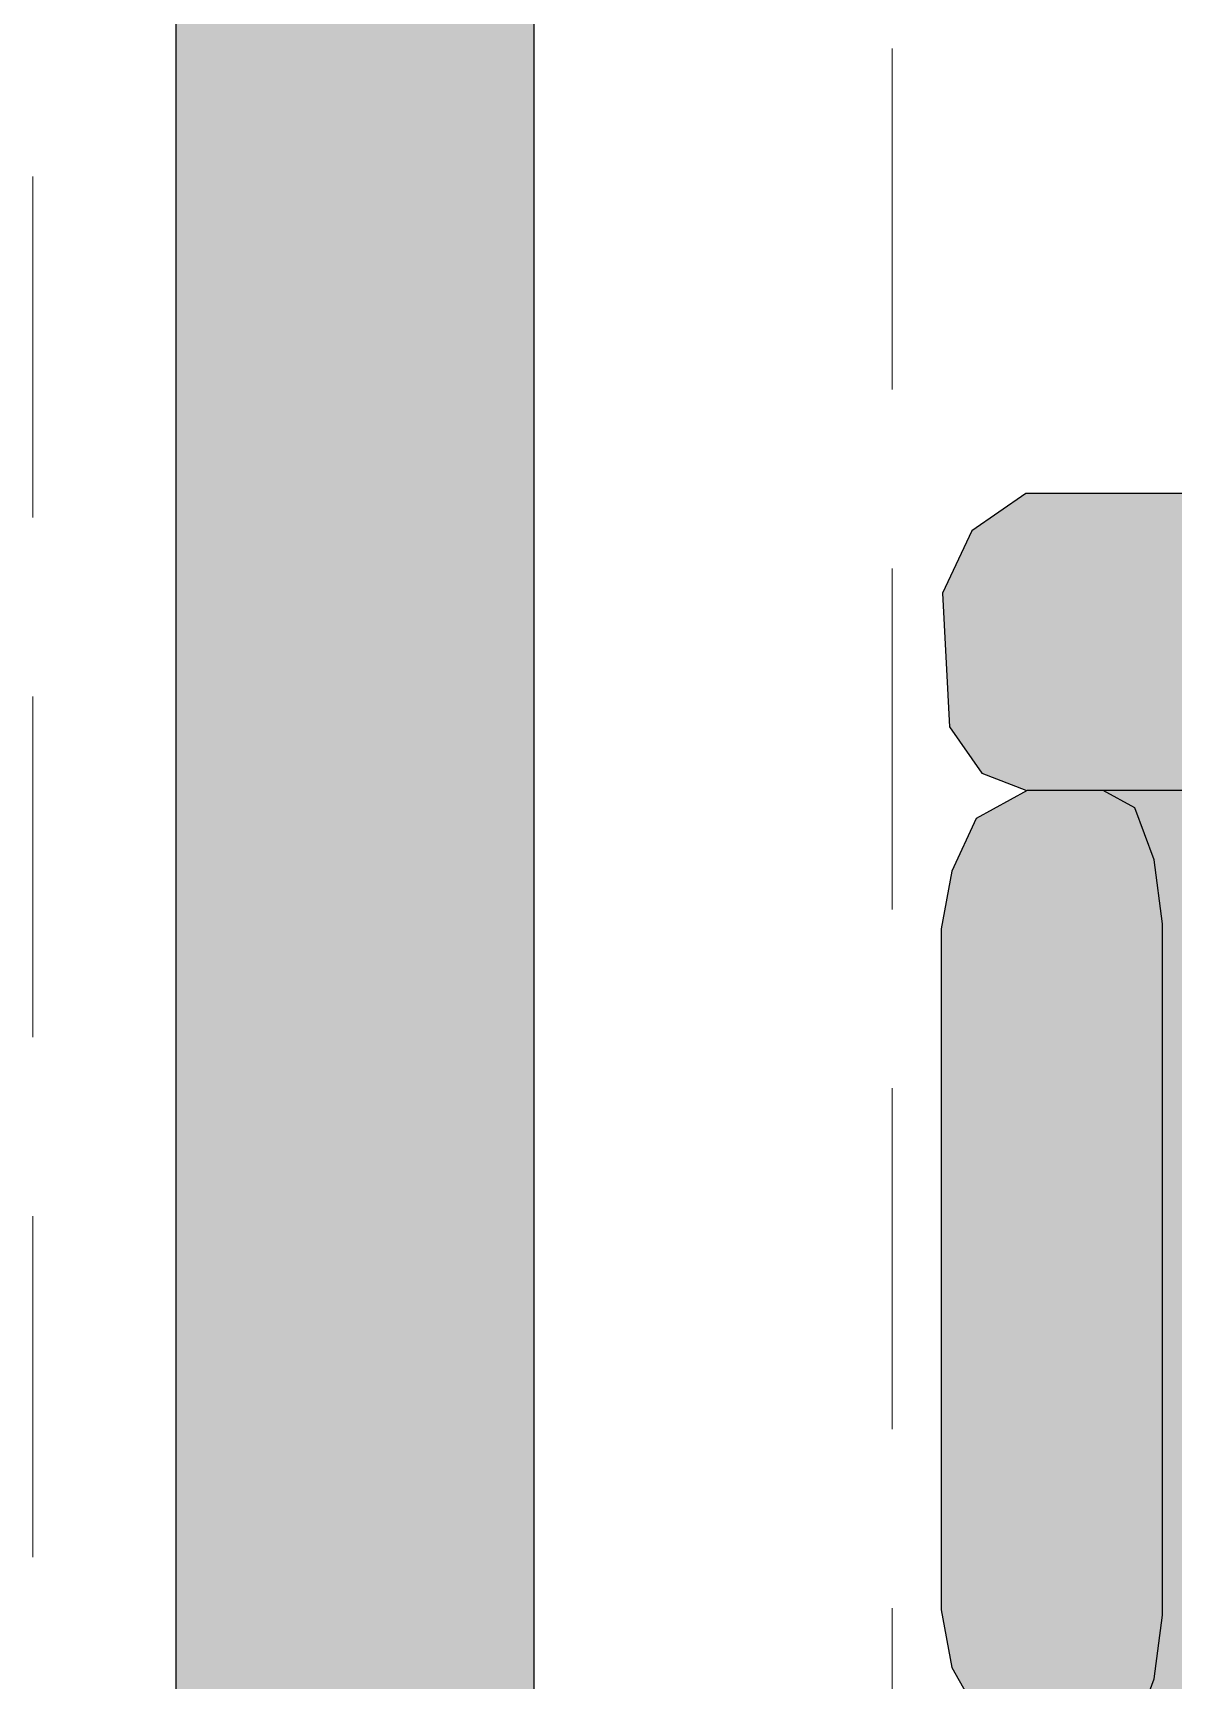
# Model space of a CAD drawing. Header units: inches. Extents: x 37.8 to 126.9, y 5.9 to 51.9.
# Drawn here: x 43.707 to 44.344, y 23.34 to 24.26 of the extents above; entities that cross this region are included whole.
import ezdxf

# ---------------------------------------------------------------- set-up
doc = ezdxf.new("R2010")
doc.units = ezdxf.units.IN
doc.header["$MEASUREMENT"] = 0
doc.linetypes.add('DASHED2', pattern=[9.524999999999995, 6.349999999999998, -3.174999999999998])
doc.layers.add('LAYER1', color=8, linetype='Continuous', lineweight=9)
doc.layers.add('MOBL', color=251, linetype='Continuous')
doc.layers.add('si', color=15, linetype='Continuous')

# ---------------------------------------------------------------- blocks, each defined once
blk = doc.blocks.new('m12')
h = blk.add_hatch(color=254)
h.paths.add_polyline_path([(0.2282805397144333, 1.367704585758019), (0.3675900524026474, 1.406019230664924, -0.1101865181638969), (0.3799645286676423, 1.406624934638784), (0.4597569099921655, 1.392880477745848), (0.5434401565999002, 1.387490709320218), (0.6016997716746582, 1.372251504451026), (0.5999096138721133, 1.374448886654134), (0.5972262502061781, 1.376714969658905), (0.5937106442636382, 1.379026639826632), (0.5893792646718318, 1.381415400173865), (0.5842615332833229, 1.383914174862636), (0.5784386848495183, 1.386561572637442), (0.572004907346809, 1.389397623388049), (0.5650543887509504, 1.392462357004423), (0.5576813170387136, 1.395795803376354), (0.549979880185674, 1.399437992393817), (0.5420442661684342, 1.403428953946558), (0.5339686629631681, 1.407808717924578), (0.5258492284904117, 1.412586379931332), (0.5177900004496224, 1.417647298425434), (0.5098969864843588, 1.422845897578789), (0.5022761942384583, 1.428036601563444), (0.4950336313559191, 1.433073834551612), (0.4882753054800958, 1.437812020715499), (0.4821072242552791, 1.442105584227201), (0.476635395325051, 1.445808949258433), (0.4719336608313752, 1.448817862647732), (0.4679472009097501, 1.45119336189714), (0.4645890301940172, 1.453037807174946), (0.4617721633180718, 1.454453558649446), (0.4594096149153372, 1.455542976488688), (0.4574143996196654, 1.456408420860952), (0.4539780271172036, 1.457898962005941), (0.4512561622146524, 1.459623810832909), (0.4478348052730289, 1.46192211111406), (0.4455453602831806, 1.463411296890623), (0.4432946503162506, 1.464805221971379), (0.0299411707849231, 1.464694383533924), (-0.0140227327818254, 1.464682594857606), (-0.0507096129474575, 1.409658011802321), (-0.0631706782451147, 1.361111778246595), (-0.0631706782451147, 1.225824194692445, -0.09368281678352401), (0.0381534352998867, 1.233180814697728), (0.0486899664274461, 1.263570902162655, -0.1129517835340986), (0.0520539572955841, 1.268952195201563), (0.0749248662218634, 1.291903635497192, -0.083355158556612), (0.0787562574912499, 1.294643702845178)])
h.paths.add_polyline_path([(0.6581865462105726, 1.449896868492942), (0.6623791909344173, 1.464833165321653), (0.6172675253209406, 1.464851871830518), (0.6017808105990662, 1.464847719154064), (0.6043075048505357, 1.46291939556773), (0.6110621370801037, 1.457834145179991), (0.6173569103671344, 1.45314102149877), (0.623114627507448, 1.448870358593239), (0.6282580912973446, 1.445052490531857), (0.6327433165672626, 1.441693904281006), (0.636659166287032, 1.438705698395313), (0.6401277154611675, 1.435975124326889), (0.6448441051655152, 1.432095432990966), (0.6489641479635285, 1.428299517495729)])
h.paths.add_polyline_path([(0.9004850381104459, 1.411994461545418), (0.9153690883269976, 1.451714107181942), (0.9392968684946148, 1.464718335533843), (0.6623791909344172, 1.464833165321653), (0.6581865462105726, 1.449896868492942), (0.6489658651266103, 1.428303538811313), (0.6519704067884556, 1.42537417526591), (0.6550335783003958, 1.422240532064051), (0.6583447781495153, 1.418717278451824), (0.6618404756225159, 1.414837911182525), (0.6654200188627374, 1.410665176069865), (0.6689827560128438, 1.406261818927299), (0.6724280352164007, 1.401690585568307), (0.6756552046160768, 1.397014221806559), (0.6785636123554469, 1.392295473455303), (0.6810526065769411, 1.387597086328469), (0.683049025111814, 1.382980414117128), (0.6845896645402264, 1.378501242022818), (0.6857388111302506, 1.374213963124925), (0.686560751149955, 1.370172970502834), (0.6873297175066099, 1.365027937193384), (0.6877061944667275, 1.360071641083774), (0.6878621708849573, 1.357559724357858), (0.6880757876250972, 1.354219495640408), (0.6880067271842727, 1.351078722044259), (0.6872067694860371, 1.346384712895343), (0.6857121869368248, 1.340235367233386), (0.6843305943914403, 1.334869549164977), (0.7154399595144696, 1.37373261623361), (0.7190331384649649, 1.376285664435272), (0.7309097569871028, 1.382627548112168, -0.3118831241294631), (0.7630463354835229, 1.378942019294754), (0.7749165268776324, 1.368555601824937), (0.7760045200864171, 1.370534691204511), (0.7813156019772123, 1.364926033545543, 0.1123006124735272), (0.78955162915031, 1.355362516278091), (0.8279875159014409, 1.32697310920048, -0.1450929767631049), (0.8377286247859956, 1.314064314110055), (0.8425250255493233, 1.301254414510353), (0.8629205512941098, 1.243744283976639, -0.08540789270884899), (0.8645568859556078, 1.234234633559708), (0.8645568859556078, 1.189121849105276, 0.1581954524843626), (0.8699782359377723, 1.172415691398204, -0.0878135558825843), (0.8743132795220844, 1.163496263578053), (0.8759785115666999, 1.157644162392443, -0.2048137690311525), (0.8731492371332478, 1.135453495879346), (0.8659056723461162, 1.123114881284209, -0.1142386950338883), (0.8570798846039906, 1.113798163836008), (0.8305546628183547, 1.096231021337641), (0.7773254653309918, 1.056847698576054), (0.7749165268774048, 1.052686804883478), (0.7633813474544829, 1.042624201557268), (0.7630968592773114, 1.039921563875623), (0.7600382685300243, 1.021495523661086), (0.7565934611416197, 1.00648721353923), (0.752874173234204, 0.9944881043145408), (0.7489921409294309, 0.9850896667917362), (0.7450591003491807, 0.9778833717755328), (0.7411867876155616, 0.9724606900699658), (0.7374869388499976, 0.9684130924802052), (0.7340712901748238, 0.9653320498107396), (0.7296486015273244, 0.9617491890912933), (0.7249763564041368, 0.9586774299227926), (0.7210046942517582, 0.9567143230846537), (0.7168011588323449, 0.9553889172040508), (0.7137072088485976, 0.9545244839431348), (0.7094893662282363, 0.953775121660348), (0.7051211489331117, 0.9531117996455399), (0.6996965092953688, 0.952357690693426), (0.6940976408223009, 0.9516309945228066), (0.6891480039748644, 0.9510395401500774), (0.6849198416854598, 0.9506110647537588), (0.6820757410978179, 0.9504773728576892), (0.6795698087550766, 0.9504520680379756), (0.6783385473047755, 0.9504344927927384), (0.6768907072118918, 0.950401672484304), (0.6752127260531451, 0.9503509555920574), (0.673303820878084, 0.9502811700128851), (0.6711632087367704, 0.9501911436441356), (0.6687901066790821, 0.9500797043824576), (0.6661837317551318, 0.9499456801249828), (0.6633433010149351, 0.9497878987690436), (0.6602680315086137, 0.9496051882110812), (0.6569702476290998, 0.9493976249032176), (0.6535147031422514, 0.9491702795171498), (0.6499792591570417, 0.948929471278913), (0.6464417767832089, 0.9486815194152342), (0.642980117129082, 0.9484327431521264), (0.6396721413038992, 0.9481894617160884), (0.6365957104170198, 0.9479579943335928), (0.6338286855771003, 0.9477446602309101), (0.6298351644824298, 0.9474384775373532), (0.6249051021408129, 0.9472576708472316), (0.6189086129122668, 0.947326450471792), (0.6134806500683812, 0.9474676699271634), (0.6064731817736865, 0.9477159803739148), (0.597558412593827, 0.9480851548921688), (0.5865574900845614, 0.9485820002000735), (0.5738873337636475, 0.9491854575635398), (0.5601138061399235, 0.9498675018851392), (0.5458027697213416, 0.9506001080676519), (0.5315200870168383, 0.9513552510143152), (0.51783162053449, 0.9521049056277188), (0.5053032327825289, 0.9528210468106394), (0.4945007862698243, 0.9534756494660976), (0.4858413232438974, 0.9540500801435902), (0.479146604910735, 0.9545632719803062), (0.4740895722159156, 0.9550435497603752), (0.4686824451310314, 0.955730103256373), (0.4647685975536965, 0.9567548360558203), (0.4619226264041981, 0.9579425952526875), (0.4597973122670279, 0.9588069555043134), (0.4568633396336294, 0.9597571532667638), (0.4526367186970228, 0.960741991403438), (0.44663345965046, 0.961710272777282), (0.4383695726867201, 0.9626108002519234), (0.427361067999528, 0.963392376690308), (0.4131239557814393, 0.9640038049560642), (0.3951742462256788, 0.9643938879119106), (0.3946290414174755, 0.9663021047405121), (0.3892122088936958, 0.964125244412344), (0.3817963524470524, 0.9607155704184144), (0.3753231144914961, 0.957359915999178), (0.3695413270904759, 0.9540620209711508), (0.3641998223077087, 0.9508256251513232), (0.3590474322063497, 0.9476544683559492), (0.3538329888501746, 0.9445522904020446), (0.3483053243026035, 0.9415228311061136), (0.3422857584323542, 0.9385750475601073), (0.3358855623289445, 0.9357387659567862), (0.3292884948868936, 0.9330490297631966), (0.3226783150012129, 0.930540882447304), (0.3162387815666538, 0.9282493674766116), (0.3101536534775263, 0.9262095283188514), (0.3046066896290521, 0.9244564084415292), (0.2997816489155326, 0.9230250513121484), (0.2939525555518832, 0.9214281492214113), (0.2890330585068264, 0.9204498841750606), (0.2849788580309438, 0.9202793186120558), (0.2822871457915607, 0.9224008206510244), (0.2837201290274126, 0.9246197752826866), (0.2865434176151994, 0.9268910479290224), (0.2916407239945089, 0.9299156238629585), (0.2974896183734473, 0.9327408180793096), (0.3023605372497951, 0.93491000410745), (0.3081702886299796, 0.9373202005451736), (0.3150004097522092, 0.9399819342838825), (0.3219254740579482, 0.942534558711252), (0.3216086350835208, 0.9426929781984656), (0.3221035193806298, 0.942600187392776), (0.3150004097521996, 0.939981934283873), (0.3081702886299848, 0.937320200545176), (0.302360537249797, 0.9349100041074526), (0.2974896183734457, 0.9327408180793088), (0.2934759947627309, 0.9308021155695774), (0.2902381291792135, 0.9290833696863944), (0.2876944843851557, 0.927574053538591), (0.2857635231421227, 0.9262636402345382), (0.2843670324930372, 0.9251401946803524), (0.2834400966078191, 0.9241861489715572), (0.2829211239370579, 0.9233825270011948), (0.2827485229315698, 0.9227103526623066), (0.2828607020426261, 0.9221506498479356), (0.2831960697205886, 0.921684442451124), (0.2836930344165012, 0.9212927543649124), (0.2842900045811809, 0.9209566094823454), (0.2849537220095039, 0.9206668660290231), (0.2857642618712364, 0.9204537195623744), (0.2868300326801989, 0.9203571999719315), (0.2882594429502205, 0.9204173371479102), (0.290160901194894, 0.92067416098007), (0.292642815928275, 0.921167701358172), (0.2958135956639567, 0.9219379881724304), (0.2997816489155349, 0.9230250513121484), (0.3046066896290573, 0.92445640844153), (0.3101536534775328, 0.9262095283188532), (0.3162387815666475, 0.9282493674766062), (0.3226783150012197, 0.9305408824473052), (0.3292884948868949, 0.9330490297631936), (0.3358855623289381, 0.935738765956786), (0.3422857584323494, 0.9385750475601056), (0.3483053243026013, 0.9415228311061126), (0.3538329888501725, 0.9445522904020442), (0.3590474322063588, 0.9476544683559556), (0.3641998223076794, 0.9508256251513127), (0.3695413270904708, 0.9540620209711488), (0.3753231144914941, 0.9573599159991769), (0.3817963524470549, 0.9607155704184158), (0.3892122088936968, 0.9641252444123436), (0.3977734825802984, 0.9675657600578143), (0.3958295278160969, 1.000986828503526), (0.3720809704348347, 0.9982951300867196), (0.3515578259587391, 0.9958898854433748), (0.3340016027325292, 0.9937432421993416), (0.319147189305802, 0.9918265976823482), (0.3067294742277213, 0.9901113492203396), (0.2964833460475755, 0.9885688941412809), (0.2881436933148567, 0.9871706297726636), (0.2814454045787867, 0.98588795344267), (0.2761419289608943, 0.9846957252721028), (0.2720609578691448, 0.9835826565549736), (0.2690487432835201, 0.982540921378586), (0.2669515371844689, 0.981562693830256), (0.2656155915515228, 0.9806401479972916), (0.2648871583651271, 0.9797654579670051), (0.2646124896050424, 0.9789307978264788), (0.264637837251712, 0.9781283416632506), (0.264882264284097, 0.9773545228001692), (0.2655560776784112, 0.976622811502693), (0.2669423954102962, 0.9759509372725008), (0.269324335455168, 0.9753566296110422), (0.2729850157884386, 0.974857618019541), (0.2782075543857433, 0.9744716319994492), (0.2852750692222802, 0.9742164010522174), (0.2950522334505969, 0.9741029037500842), (0.2932104062160713, 0.9737258386762718), (0.27826000416053, 0.9703831351037036), (0.2675558176904345, 0.9676737071592922), (0.2604063962510289, 0.9655019817496396), (0.2561202892875367, 0.963772385781112), (0.2540060462454221, 0.9623893461600802), (0.2533722165703693, 0.961257289793366), (0.2535273497076105, 0.9602806435873388), (0.2539294030884776, 0.9593859963251814), (0.2546339660866578, 0.9585885842975584), (0.2558460360626213, 0.9579258056708112), (0.2588124408305837, 0.957169402344128), (0.2606126863870492, 0.9571537412896304), (0.256516480663569, 0.9575591961839512), (0.253716425585047, 0.9590903096481588), (0.2532689839800925, 0.96190719425237), (0.256120289287537, 0.9637723857811122), (0.2604063962510276, 0.9655019817496392), (0.2675558176904362, 0.9676737071592936), (0.2782600041605322, 0.9703831351037044), (0.2949045171498502, 0.9741046185010308), (0.285275069222283, 0.9742164010522174), (0.2782075543857413, 0.9744716319994496), (0.2729850157884376, 0.9748576180195412), (0.2677164017285735, 0.9755758177113094), (0.2640872408894941, 0.9773346783165808), (0.2652115007202227, 0.9807510656334876), (0.2701853916346951, 0.9830711032860232), (0.2761419289608979, 0.9846957252721044), (0.2814454045787876, 0.9858879534426694), (0.2881436933148489, 0.9871706297726616), (0.2964833460475805, 0.9885688941412808), (0.3067294742277094, 0.9901113492203404), (0.3191471893058048, 0.9918265976823484), (0.3340016027325448, 0.993743242199342), (0.3515578259586584, 0.9958898854433662), (0.3720809704348112, 0.998295130086718), (0.3846044230914198, 0.999714557681732), (0.3835436933072742, 1.003186036975193), (0.3953633609073675, 1.009001313434282), (0.4138058899113635, 1.008749522194875), (0.4282469073857581, 1.008675718528365), (0.4392679779132291, 1.008765081679257), (0.4474506660758408, 1.009002790892736), (0.4533765364560642, 1.009374025413535), (0.4576271536361655, 1.009863964486612), (0.4607840821988713, 1.010457787357154), (0.4634288867262065, 1.011140673269892), (0.4660830101279203, 1.011900133236868), (0.4690274086224217, 1.012733005339897), (0.4724829167548657, 1.013638459427737), (0.4766703690709155, 1.01461566534931), (0.4818106001157593, 1.015663792953319), (0.4881244444352483, 1.016782012088698), (0.4958327365745851, 1.01796949260438), (0.5051563110794185, 1.01922540434907), (0.5161986705397842, 1.02054596987091), (0.5285939897249124, 1.021915622515052), (0.5418591114486763, 1.023315848325401), (0.5555108785247285, 1.024728133346798), (0.5690661337671291, 1.026133963622892), (0.5820417199895463, 1.027514825198523), (0.5939544800062555, 1.028852204117585), (0.6043212566305503, 1.030127586424441), (0.612782391131537, 1.031328558956603), (0.619472218598504, 1.032467111724144), (0.6246485725753236, 1.033561335530294), (0.6285692866065336, 1.034629321178954), (0.6314921942357605, 1.035689159472667), (0.6336751290075423, 1.036758941215566), (0.635375924465961, 1.037856757210419), (0.6368524141548711, 1.039000698260905), (0.6383128380275572, 1.040202906338207), (0.6397670616722734, 1.041451728086032), (0.6411753570860127, 1.042729561315582), (0.6424979962657744, 1.044018803838754), (0.6436952512090097, 1.045301853466752), (0.6447273939122625, 1.046561108011473), (0.6455546963729831, 1.047778965283896), (0.6461374305879417, 1.048937823096139), (0.6464432714649321, 1.050030279697011), (0.6464695055522044, 1.051089735086862), (0.6462208223088057, 1.052159789703409), (0.6457019111933274, 1.053284043984376), (0.644917461664817, 1.054506098368167), (0.6438721631818694, 1.055869553292042), (0.6425707052037581, 1.057418009194183), (0.6417220055728929, 1.058389199020902), (0.6205989466920978, 1.056800049208277), (0.5434401565996722, 1.036517499606816), (0.4597569099919382, 1.03119864918699), (0.3786921153944149, 1.01716820396814, -0.0881714616881914), (0.3687353232608075, 1.017213098864203), (0.2282805397142054, 1.042829202105395), (0.1065852421049833, 1.071480076367834), (0.0564335232409121, 1.075455517497402, -0.2626432162375301), (0.04483822073916599, 1.083266117520906), (0.043620270012002, 1.085697904276811), (-0.0330759502560345, 1.05233221485605), (-0.0631706782451147, 1.049728895639395), (-0.0631706782451147, 0.8395642744326323), (-0.021287653216632, 0.7512983952403829), (0.0220127781796001, 0.7359848280393836), (0.9211451131589862, 0.7362254951522971), (0.9153690883269971, 0.7492215510239943), (0.9004850381104459, 0.7889411966605175), (0.8942545054615036, 0.8374874302160153), (0.8942545054615036, 1.363448227989919)])
h.paths.add_polyline_path([(0.2429739101698942, 0.9461568795345556), (0.2431024028844603, 0.9451751083945508), (0.2435212161844902, 0.9442815692264046), (0.2444007194974346, 0.9434919138554962), (0.2470528974799894, 0.9424940355689472), (0.2490033719338936, 0.942400441425434), (0.2449083215463915, 0.9430361672103796), (0.2424000465095492, 0.9452882029053084)], flags=17)
h.paths.add_polyline_path([(0.2491293252667219, 0.9334991236289624), (0.2484456775396211, 0.9323584795349688), (0.2485867286509346, 0.931381556305496), (0.2490337983438167, 0.9304961893292324), (0.2507393332967387, 0.9293471296517086), (0.2523535551397347, 0.9293072046416456), (0.248779646799883, 0.9300454007847108), (0.2483518022626108, 0.9330086618549124)], flags=16)
h.paths.add_polyline_path([(1.061440464872248, 1.615005983687069), (1.03928745989856, 1.662254189607665), (0.9980967162757676, 1.690810797581434), (0.0299411707849231, 1.690810797581661), (-0.0192108090004697, 1.676272888067614), (-0.05486330138001001, 1.640966536391033), (-0.0621322561369198, 1.539460775320094), (-0.0406715325686948, 1.493250991507693), (-0.0164416833786154, 1.479232293047743), (0.0299411707849169, 1.464694383533926), (0.4197456501453729, 1.464798907437909), (0.4432946503162495, 1.46480522197138), (0.4427159042299834, 1.465163654953363), (0.4392171594988713, 1.467215198352275), (0.4349198484753794, 1.469601940137177), (0.4297244273968797, 1.47234193300323), (0.4236502879050497, 1.47538138822892), (0.4167465554935464, 1.478648556738338), (0.4090623556560315, 1.4820716894551), (0.4006468138857271, 1.485579037303748), (0.3915490556757989, 1.489098851207925), (0.3818182065203896, 1.492559382091942), (0.3715033919124814, 1.495888880879649), (0.3606816705446306, 1.499034078268325), (0.3495418339041161, 1.502015624048233), (0.3383006066773991, 1.504872647783272), (0.3271747135511173, 1.507644279037093), (0.3163808792114649, 1.51036964737296), (0.3061358283448335, 1.51308788235474), (0.2966562856374822, 1.515838113546354), (0.2881589757760139, 1.51865947051101), (0.2807234658091617, 1.521580491867781), (0.2738806922363889, 1.524587352456364), (0.2670244339187653, 1.527655636172539), (0.2595484697183121, 1.530760926910942), (0.2508465784967548, 1.533878808567123), (0.2403125391156199, 1.536984865036175), (0.2273401304364527, 1.540054680213417), (0.2113231313210235, 1.54306383799394, -0.1290311879506918), (0.2052864708930892, 1.54547678568995), (0.1989500446311467, 1.544692756402128), (0.1942075196075153, 1.544256570480002), (0.190103818919174, 1.544011318721686), (0.1864436578482552, 1.543894103801903), (0.183031751676026, 1.543842028395374), (0.1796728156846325, 1.543792195176592), (0.1761715651555309, 1.543681706820052), (0.1723649946484371, 1.543460793669056), (0.1682192158339102, 1.543132196738269), (0.1637326196600971, 1.542711784711399), (0.1589035970755097, 1.542215426271692), (0.1537305390286644, 1.541658990102194), (0.1482118364672161, 1.541058344886772), (0.1423458803401527, 1.540429359308295), (0.136131061595597, 1.539787902050425), (0.1295911662489415, 1.539148763785084), (0.1228515605849844, 1.538522423140875), (0.1160630059552711, 1.537918280734399), (0.1093762637117089, 1.537345737182698), (0.1029420952064712, 1.536814193103292), (0.0969112617908092, 1.53633304911273), (0.0914345248167618, 1.535911705828311), (0.0866626456361541, 1.535559563866856), (0.0827058987263433, 1.535284403154037), (0.07789572737996, 1.534987831804597), (0.0732771905965815, 1.534889662800764), (0.070515340854909, 1.535580341051435), (0.0693845606241143, 1.539725189586252), (0.0703348009084739, 1.540684086609572), (0.0718106087078942, 1.541013108459311), (0.070015268961697, 1.540361643709957), (0.0694755710323989, 1.539817029104142), (0.0695111240948033, 1.539555526741711), (0.0698055811769791, 1.538267307296337), (0.0699267509605764, 1.537737803566871), (0.07006779487619501, 1.537220810387226), (0.0702484060957432, 1.536729028381159), (0.0704882777904464, 1.536275158172883), (0.0708071031322118, 1.535871900386155), (0.0712245752920354, 1.535531955644728), (0.0717724652290605, 1.535265961724235), (0.0725308550504469, 1.535076305007122), (0.0735919046505853, 1.534963309027034), (0.0750477739236427, 1.534927297317835), (0.0769906227644686, 1.534968593413168), (0.079512611067226, 1.535087520847356), (0.0827058987263485, 1.535284403154038), (0.0866626456361074, 1.535559563866853), (0.0914345248168888, 1.535911705828313), (0.0969112617908566, 1.536333049112724), (0.1029420952063899, 1.536814193103289), (0.1093762637117624, 1.53734573718271), (0.1160630059553207, 1.537918280734406), (0.1228515605848908, 1.538522423140876), (0.1295911662489709, 1.539148763785072), (0.1361310615954752, 1.539787902050421), (0.1423458803401396, 1.540429359308289), (0.1482118364671323, 1.54105834488677), (0.1537305390284616, 1.541658990102163), (0.1589035970755262, 1.542215426271688), (0.1637326196600988, 1.542711784711402), (0.1682192158339141, 1.54313219673827), (0.1723649946484223, 1.543460793669054), (0.1761715651555211, 1.543681706820052), (0.1796728156846442, 1.543792195176593), (0.183031751676026, 1.543842028395374), (0.1864436578482594, 1.543894103801904), (0.1901038189191697, 1.544011318721686), (0.1942075196075117, 1.544256570480001), (0.1989500446311433, 1.544692756402127), (0.2045266787085897, 1.545382773813118), (0.2111327065581761, 1.546389520038933), (0.2114796143173407, 1.547251366661158), (0.2123433761571505, 1.549967112364129), (0.2131166179547109, 1.55333896839511), (0.2136610204122462, 1.557334450915959), (0.2138382642317538, 1.56192107608831), (0.2135100301154579, 1.567066360073795), (0.2125847160682496, 1.572638200736036), (0.2111575893065945, 1.578106022746624), (0.2093706343498527, 1.582839632477998), (0.2073658357171551, 1.586208836303285), (0.2049411294908506, 1.587810739126339), (0.2224723636529688, 1.585819196649936), (0.2355489133960566, 1.584344928017345), (0.2454514276006865, 1.583254033712139), (0.2527081354358047, 1.582498088851933), (0.257847266069344, 1.582028668553675), (0.2613970486700063, 1.58179734793498), (0.2638857124063634, 1.581755702113014), (0.2658414864467902, 1.581855306205398), (0.2677068059463093, 1.582050934292055), (0.2695567992538174, 1.582306818625488), (0.2747066222245634, 1.583103006528797), (0.2786097526960172, 1.583525566952633), (0.2827956854737786, 1.583576585603523), (0.2867584402456536, 1.583211807572979), (0.2899156240150526, 1.582837763590765), (0.2937826850545662, 1.582339012621332), (0.2985618957291289, 1.581720993611044), (0.3044555284031281, 1.580989145505333), (0.3116658554419877, 1.580148907250308), (0.3203951492103369, 1.579205717791636), (0.3307452073584606, 1.57816574864), (0.3424159286782924, 1.577038101563175), (0.3550067372480378, 1.575832610894406), (0.3681170571452198, 1.574559110966428), (0.381346312447699, 1.573227436111898), (0.3942939272331138, 1.571847420663739), (0.4065593255790871, 1.570428898954788), (0.4177419315635681, 1.568981705317811), (0.4275354495816787, 1.567513457897803), (0.4360107052978059, 1.566022910089259), (0.4433328046936835, 1.564506599099104), (0.4496668537510737, 1.562961062134035), (0.4551779584519413, 1.561382836400526), (0.4600312247778208, 1.559768459105723), (0.4643917587106853, 1.558114467456333), (0.4684246662323043, 1.556417398658817), (0.4722667353707842, 1.55468090018917), (0.4759414823397434, 1.552937060597509), (0.47944410539934, 1.551225078703941), (0.4827698028093431, 1.549584153327703), (0.485913772830121, 1.548053483288193), (0.4888712137217305, 1.546672267405021), (0.4916373237440469, 1.545479704497664), (0.4942073011568518, 1.544514993385745), (0.496598259854408, 1.543785267423119), (0.5009041589315198, 1.542640599423392), (0.5053479052211227, 1.541162311726318), (0.5099732602768606, 1.538780607776743), (0.513819146183095, 1.536436112069397), (0.5183509421744965, 1.533286309165758), (0.5236557567391209, 1.529228515703385), (0.5296623640676864, 1.524362090763129), (0.5362599547761573, 1.518836904036559), (0.5433377194809144, 1.51280282521496), (0.5507848487980028, 1.506409723990145), (0.5584905333439437, 1.499807470053376), (0.5663439637348818, 1.493145933096464), (0.5742343305871503, 1.4865749828107), (0.5820564265468424, 1.480224566283819), (0.5897274523799738, 1.474144940188581), (0.5971702108825016, 1.46836643859365), (0.6017808105990725, 1.464847719154062), (0.9980967162757672, 1.464953989060631), (1.031672364438918, 1.477934265412386), (1.056248354331501, 1.513240617089195)])
h.paths.add_polyline_path([(0.0590738648438674, 1.565001255458355), (0.0581961684447379, 1.564088525514535), (0.0580536869399566, 1.563154609191087), (0.05819233718148099, 1.562190013505642), (0.0597373212658623, 1.560756583039613), (0.0617108121389275, 1.560626493100926), (0.0578243428300473, 1.561651338936751), (0.058287190717405, 1.56468514460816)], flags=16)
h.paths.add_polyline_path([(0.0579879130765888, 1.550745167153261), (0.0579879007204054, 1.550740564950269), (0.0580477771061403, 1.550741742023546)], flags=16)
h.paths.add_polyline_path([(1.062478886980443, 1.359554145084302), (1.05451765081807, 1.403427479153378), (1.03582605287147, 1.443406730316837), (0.9970582941673454, 1.464694383533697), (0.9392968684946152, 1.464718335533844), (0.9153690883269971, 1.451714107181942), (0.9004850381104462, 1.411994461545418), (0.8942545054615038, 1.36344822798992), (0.8942545054615038, 0.8374874302160153), (0.9004850381104462, 0.7889411966605157), (0.915369088326997, 0.7492215510239927), (0.9211451131589862, 0.7362254951522971), (0.980097399734632, 0.7362412746722385), (0.9803130358359692, 0.7361416392414872), (0.9911739022213624, 0.7359816691453033), (1.02994166092526, 0.7538944505106429), (1.05451765081807, 0.7975081790525561), (1.062478886980443, 0.8413815131216335)])
h.paths.add_polyline_path([(1.051402384493712, 0.6308414306959093), (1.043441148331112, 0.6747147647649853), (1.018865158438529, 0.7183284933068991), (0.9803130358359686, 0.7361416392414872), (0.9736653644388048, 0.7362395530353841), (0.9101686588784631, 0.7362225571292064), (0.9042925858402672, 0.7230013927935494), (0.8894085356234883, 0.6832817471570252), (0.8831780029745457, 0.6347355136012988), (0.8831780029747733, 0.1087747158276216), (0.889408535623488, 0.0602284822721232), (0.9042925858402671, 0.0205088366355994), (0.9277298666845354, 0.0077711840027866), (0.9864522676338556, 0.0077869019901867), (1.02474955038474, 0.0288162135007042), (1.043441148331339, 0.06879546466416299), (1.051402384493712, 0.1126687987332384)])
h.paths.add_polyline_path([(0.8831780029745461, 0.6347355136013004), (0.8894085356234882, 0.6832817471570248), (0.9042925858402666, 0.7230013927935484), (0.9101686588784628, 0.7362225571292065), (0.6739620880527166, 0.7361593326724272), (0.647110043723842, 0.7211841541045487), (0.6301491492909009, 0.6814645084680252), (0.6228801945337638, 0.6329182749123), (0.6228801945337638, 0.1105919545170757), (0.6301491492909009, 0.0620457209615785), (0.6471100437238422, 0.0223260753250548), (0.6512164028991393, 0.007697170763044001), (0.9277298666845352, 0.0077711840027866), (0.9042925858402668, 0.0205088366355995), (0.889408535623488, 0.0602284822721233), (0.8831780029747734, 0.1087747158276222)])
h.paths.add_polyline_path([(0.6228801945337638, 0.6329182749122991), (0.6301491492909009, 0.6814645084680253), (0.6471100437238421, 0.7211841541045487), (0.6739620880527166, 0.7361593326724271), (0.010211150730356, 0.7359816691455309), (-0.0323641557035899, 0.7209245485773863), (-0.0742471807318452, 0.6326586693853642), (-0.0742471807318452, 0.1111111655711738), (-0.0617861154341881, 0.0625649320156754), (-0.0250911673453374, 0.0075161462528683), (0.0212541604592265, 0.0075167152843411), (0.0212876532170867, 0.0075285602840722), (0.6512164028991392, 0.007697170763044001), (0.6471100437238418, 0.0223260753250546), (0.6301491492909009, 0.0620457209615778), (0.6228801945337638, 0.1105919545170761)])
h.paths.add_polyline_path([(1.06247888698067, -0.0976116781655483), (1.05451765081807, -0.0537383440964734), (1.02994166092526, -0.0101246155545595), (0.9911739022213624, 0.0077881658110073), (0.9864522676338556, 0.0077869019901867), (0.9859817916808422, 0.0075285602838449), (0.9211377461899616, 0.0075277641237041), (0.9153690883269956, -0.0054517160679116), (0.9004850381104461, -0.0451713617044338), (0.8942545054615036, -0.0937175952599316), (0.8942545054612763, -0.6196783930338375), (0.9004850381102185, -0.6682246265893353), (0.91536908832677, -0.7079442722258591), (0.9392515566608162, -0.720923874581255), (0.9970582941673454, -0.7209245485776139), (1.035826052871243, -0.6996368953607542), (1.054517650817842, -0.6596576441972952), (1.062478886980215, -0.6157843101282201)])
h.paths.add_polyline_path([(0.8942545054615038, -0.0937175952599317), (0.9004850381104461, -0.045171361704433), (0.9153690883269964, -0.0054517160679112), (0.9211377461899614, 0.0075277641237041), (0.6847133887732595, 0.007524861287395001), (0.6581865462105725, -0.0072689547569097), (0.6412256517776314, -0.0469886003934336), (0.6339566970207214, -0.0955348339489325), (0.6339566970204942, -0.6178611543441548), (0.641225651777404, -0.6664073878998806), (0.6581865462105726, -0.7061270335361775), (0.6623391391623531, -0.7209206459271371), (0.9392515566608166, -0.720923874581255), (0.91536908832677, -0.7079442722258592), (0.9004850381102187, -0.6682246265893351), (0.8942545054612764, -0.6196783930338378)])
h.paths.add_polyline_path([(0.6339566970207217, -0.0955348339489311), (0.6412256517776315, -0.0469886003934337), (0.6581865462105726, -0.0072689547569098), (0.6847133887732595, 0.007524861287395001), (0.0212541604592265, 0.0075167152843411), (-0.0212876532168593, -0.0075285602840722), (-0.0631706782451147, -0.0957944394760944), (-0.0631706782453421, -0.6173419432902847), (-0.0507096129474576, -0.6658881768457832), (-0.0140227327820527, -0.7209127599010686), (0.6623391391623532, -0.7209206459271371), (0.6581865462105725, -0.7061270335361766), (0.641225651777404, -0.6664073878998805), (0.6339566970204941, -0.6178611543441547)])
h.paths.add_polyline_path([(1.0562483543315, -0.7694707821331122), (1.031672364438691, -0.7341644304563033), (0.9980967162755404, -0.721184154104549), (0.0299411707846955, -0.7209245485773864), (-0.0164416833790708, -0.7354624580914333), (-0.040671532568922, -0.7494811565513828), (-0.0621322561371471, -0.7956909403635564), (-0.0548633013802373, -0.8971967014342681), (-0.0192108090004695, -0.9325030531110772), (0.0299411707846958, -0.947040962625124), (0.9980967162755404, -0.9470409626253512), (1.039287459898333, -0.9184843546515821), (1.061440464872021, -0.8712361487309861)])
at = {"layer": 'si'}
for points in [[(0.4478340318562461, 1.464806439181302), (0.0299411707849231, 1.464694383533924), (-0.0164416833786163, 1.479232293047743), (-0.0406715325686946, 1.493250991507693), (-0.0621322561369198, 1.539460775320094), (-0.05486330138001001, 1.640966536391033), (-0.0192108090004695, 1.676272888067614), (0.0299411707849231, 1.690810797581661), (0.998096716275768, 1.690810797581434), (1.039287459898559, 1.662254189607665), (1.061440464872248, 1.615005983687069), (1.056248354331501, 1.513240617089195), (1.031672364438918, 1.477934265412386)], [(1.031672364438918, 1.477934265412386), (0.998096716275768, 1.464953989060632), (0.5971711547388168, 1.464846483100473)], [(0.6172675253209406, 1.464851871830518), (0.9970582941673456, 1.464694383533696), (1.03582605287147, 1.443406730316837), (1.05451765081807, 1.403427479153378), (1.062478886980443, 1.359554145084302), (1.062478886980443, 0.8413815131216325), (1.05451765081807, 0.7975081790525566), (1.02994166092526, 0.7538944505106429), (0.9911739022213624, 0.7359816691453034), (0.9736653644394124, 0.7362395530353752)], [(0.921253480273208, 0.7359816691453034), (0.9153690883269971, 0.7492215510239931), (0.9004850381104461, 0.7889411966605167), (0.8942545054615038, 0.8374874302160151), (0.8942545054615038, 1.36344822798992), (0.9004850381104461, 1.411994461545418), (0.9153690883269971, 1.451714107181942), (0.939252796814344, 1.464694383533696)]]:
    blk.add_lwpolyline(points, dxfattribs=at)
blk = doc.blocks.new('A$C31920F50')
at = {"layer": 'MOBL', "xscale": 0.7344000000002326, "yscale": 0.7344000000002326, "zscale": 0.7344000000002326, "rotation": 180}
blk.add_blockref('m12', (1.079531444540009, 2.219157467910236), dxfattribs=at)

msp = doc.modelspace()

# ---------------------------------------------------------------- hatches: boundary and pattern name
h = msp.add_hatch(color=5)
h.dxf.hatch_style = 1
h.paths.add_polyline_path([(43.98717819297352, 43.75630079493392), (43.78717819297353, 43.75630079493392), (43.78717819297353, 20.75630079493386), (44.92447685157904, 20.75630079493386), (44.92447685157904, 20.95630079493391), (43.98717819297352, 20.95630079493391), (43.98717819297352, 32.05378889439636), (45.50225381504896, 32.05378889439648), (45.50225381504893, 31.55378889439636), (45.93166121359306, 31.55378889439636), (45.93166121359306, 32.05378889439636), (47.28717819297356, 32.05378889439648), (47.28717819297356, 32.75378889439629), (47.18717819297356, 32.75378889439629), (47.18717819297353, 32.15378889439638), (45.78717819297353, 32.15378889439638), (45.78717819297356, 33.55378889439636), (47.28717819297356, 33.55378889439636), (47.28717819297356, 34.25378889439641), (47.18717819297353, 34.25378889439641), (46.8968056858653, 34.25378927514363), (46.8968056858653, 34.15378889439638), (47.18717819297353, 34.15378889439638), (47.18717819297353, 33.65378889439638), (44.787039465856, 33.65380457058588), (44.787039465856, 33.55380457058585), (45.68717819297353, 33.55378889439636), (45.68717819297353, 32.15378889439638), (43.98717819297352, 32.15378889439638)])
h.paths.add_polyline_path([(45.57725381504892, 32.05378889439648), (45.85666121359307, 32.05378889439648), (45.8566612135931, 31.87878889439641), (45.57725381504889, 31.87878889439641)], flags=16)
h.paths.add_polyline_path([(45.57725381504889, 31.82878889439634), (45.8566612135931, 31.82878889439634), (45.85666121359307, 31.62878889439641), (45.57725381504892, 31.62878889439629)], flags=16)
h.paths.add_polyline_path([(49.38717819297358, 32.1054584065305), (49.18717819297353, 32.1054584065305), (49.18717819297353, 20.95630079493391), (47.82784051532417, 20.95630079493391), (47.82784051532417, 20.75630079493386), (48.26891627413534, 20.75630079493386), (48.26891627413534, 20.61630079493388), (50.77497273896333, 20.61630079493376), (50.77497273896333, 20.75630079493386), (49.38717819297352, 20.75630079493386)])
h.paths.add_polyline_path([(56.87882149293526, 21.95630079493391), (56.67882149293527, 21.95630079493391), (56.67882149293527, 20.75630079493386), (54.82717819297349, 20.75630079493386), (54.82717819297349, 25.20630079493391), (54.7271781929735, 25.20630079493391), (54.72717819297347, 20.61630079493388), (56.87882149293526, 20.61630079493388)])
h.paths.add_polyline_path([(59.02717819297351, 29.39545840653047), (58.82717819297349, 29.39545840653047), (58.82717819297349, 25.4563007949338), (57.7271781929735, 25.4563007949338), (57.72717819297353, 26.50545840653048), (55.82717819297355, 26.50545840653048), (55.82717819297355, 26.40545840653057), (57.62717819297353, 26.40545840653046), (57.62717819297347, 25.05630079493382), (55.92717819297351, 25.05630079493393), (55.92717819297351, 25.60545840653062), (55.82717819297352, 25.6054584065305), (55.82717819297352, 24.9563007949338), (58.82717819297349, 24.9563007949338), (58.82717819297349, 22.88769061313464), (58.82717819297352, 20.61630079493388), (58.82882149293525, 20.61630079493388), (59.02717819297348, 20.61630079493388)])
h.paths.add_polyline_path([(58.82717819297349, 25.35630079493389), (58.82717819297349, 25.05630079493382), (57.7271781929735, 25.05630079493382), (57.7271781929735, 25.35630079493389)], flags=16)
h.paths.add_polyline_path([(57.08717819297351, 33.60463128279959), (54.78033725340771, 33.60463128279947), (54.78033725340771, 33.60050334396148), (54.01110648417674, 33.60050334396148), (52.62717819297359, 33.60463128279947), (52.62717819297347, 33.40463128279943), (52.62717819297347, 33.30545840653021), (52.82717819297346, 33.30545840653021), (52.82717819297346, 33.40463128279943), (56.88717819297352, 33.40463128279966), (56.88717819297355, 29.50545840653048), (53.78717819297353, 29.50545840653048), (53.78717819297353, 31.6054584065305), (53.58717819297357, 31.6054584065305), (53.37894586949056, 31.6054584065305), (53.37894586949056, 31.40545840653046), (53.58717819297354, 31.40545840653046), (53.58717819297357, 29.50545840653048), (52.18717819297351, 29.50545840653048), (52.18717819297351, 31.40545840653046), (52.40808345542771, 31.40545840653046), (52.40808345542771, 31.60545840653039), (52.18717819297351, 31.6054584065305), (50.58717819297354, 31.60545840653039), (50.58717819297351, 30.30545840653043), (50.68717819297351, 30.30545840653043), (50.68717819297351, 31.40545840653046), (51.98717819297349, 31.40545840653046), (51.98717819297349, 29.50545840653048), (50.58717819297357, 29.50545840653048), (50.58717819297357, 29.40545840653046), (50.58717819297357, 28.81851437019635), (50.58717819297357, 28.4349992889445), (50.98717819297354, 28.4349992889445), (50.98717819297354, 29.40545840653057), (51.78747819297351, 29.40545840653057), (51.78747819297351, 29.30560840653051), (54.7271781929735, 29.30545840653055), (54.72717819297347, 27.30545840653055), (54.32717819297349, 27.30545840653055), (54.32717819297349, 26.80545840653055), (54.72717819297347, 26.80545840653055), (54.7271781929735, 26.40545840653046), (54.82717819297349, 26.40545840653046), (54.82717819297349, 29.30545840653055), (57.08717819297354, 29.30545840653055)])
h.paths.add_polyline_path([(54.72717819297347, 27.20545840653041), (54.72717819297347, 26.90545840653046), (54.42717819297349, 26.90545840653046), (54.42717819297349, 27.20545840653052)], flags=16)
h.paths.add_polyline_path([(50.88717819297355, 29.40545840653057), (50.88717819297355, 28.53499928894441), (50.68717819297359, 28.53499928894441), (50.68717819297348, 29.40545840653046)], flags=16)
h.paths.add_polyline_path([(57.08717819297351, 35.50463128279968), (55.82717819297346, 35.50463128279968), (55.82717819297349, 38.18924557511583), (55.7271781929735, 38.18924557511583), (55.7271781929735, 36.90463128279966), (55.16969464075038, 36.90463128279966), (55.16969464075044, 36.40463128279966), (55.7271781929735, 36.40463128279966), (55.7271781929735, 33.60463128279959), (55.92717819297346, 33.60463128279959), (55.92717819297343, 35.30463128279975), (57.08717819297351, 35.30463128279963)])
h.paths.add_polyline_path([(55.72717819297353, 36.50463128279968), (55.54843641686199, 36.50463128279968), (55.54843641686196, 36.80463128279963), (55.7271781929735, 36.80463128279975)], flags=16)
h.paths.add_polyline_path([(55.44843641686199, 36.50463128279968), (55.26969464075043, 36.50463128279968), (55.26969464075037, 36.80463128279963), (55.44843641686194, 36.80463128279963)], flags=16)
h.paths.add_polyline_path([(51.42717819297351, 41.8563007949336), (49.99717819297351, 41.85630079493383), (49.99717819297351, 43.75630079493392), (49.79717819297352, 43.75630079493392), (49.79717819297352, 41.65630079494839), (50.17188870731431, 41.65630079491929), (51.22717819297347, 41.65630079494731), (51.22717819297347, 39.62769061312828), (51.22717819297347, 39.58769061312013), (51.2271781929735, 36.40422692306744), (48.58717819297345, 36.40422692306755), (48.58717819297348, 37.00422692306758), (48.48717819297352, 37.00422692306758), (48.48717819297352, 36.30422692306765), (50.92717819297351, 36.30422692306753), (50.92717819297337, 34.90545840653023), (48.58717819297345, 34.90545840653046), (48.58717819297348, 35.50422692306769), (48.48717819297352, 35.50422692306758), (48.48717819297354, 34.70545840653041), (48.98717819297357, 34.70545840653041), (48.98717819297349, 33.30545840653043), (51.42717819297351, 33.30545840653021), (51.42717819297351, 33.90545840653023), (51.32717819297361, 33.90545840653023), (51.32717819297358, 33.50545840653025), (49.18717819297345, 33.50545840653037), (49.18717819297348, 34.70545840653041), (51.42717819297351, 34.7054584065303), (51.42717819297351, 34.90545840653012), (51.42717819297346, 35.61250434826913), (51.02747213194203, 35.61250434826913), (51.02747213194209, 36.31188860653778), (51.42717819297351, 36.31188860653778)])
h.paths.add_polyline_path([(51.32717819297343, 35.5125043482691), (51.32717819297338, 34.9073752359749), (51.02747213194195, 34.91312009000048), (51.02747213194203, 35.5125043482691)], flags=16)
h.paths.add_polyline_path([(59.02717819297348, 43.75630079493392), (57.47776046651734, 43.75630079493392), (57.47776046651734, 43.55630079493842), (57.77188870731425, 43.55630079491955), (58.82717819297341, 43.55630079494763), (58.82717819297341, 41.52769061312854), (58.82717819297341, 41.48769061312039), (58.82717819297349, 39.65378889439638), (56.82717819297346, 39.65378889439638), (56.82717819297343, 39.00463128279968), (57.1771781929734, 39.00463128279979), (57.17717819297337, 39.55378889439636), (58.82717819297346, 39.55378889439636), (58.82717819297346, 38.20463128279972), (56.82717819297346, 38.20463128279972), (56.82717819297346, 38.1046312827997), (58.82717819297346, 38.1046312827997), (58.82717819297349, 35.39706304606274), (59.02717819297348, 35.39706304606274)])
h.paths.add_polyline_path([(57.07717819297341, 39.10463128279982), (56.92717819297343, 39.1046312827997), (56.9271781929734, 39.55378889439636), (57.07717819297338, 39.55378889439636)], flags=16)

# ---------------------------------------------------------------- linework, layer by layer
for p, q in [((43.78717819297353, 20.75630079493386), (43.78717819297353, 43.75630079493392)), ((43.98717819297352, 20.95630079493391), (43.98717819297352, 32.05378889439636))]:
    msp.add_line(p, q)
at = {"layer": 'LAYER1', "linetype": 'DASHED2', "ltscale": 0.03}
msp.add_line((43.70717819297349, 21.95630079493391), (43.70717819297349, 42.95630079493391), dxfattribs=at)
msp.add_lwpolyline([(44.18717819297351, 28.80545840653055), (48.98717819297354, 28.80545840653055), (48.98717819297354, 21.15630079493384), (44.18717819297351, 21.15630079493384)], close=True, dxfattribs=at)

# ---------------------------------------------------------------- block references
at = {"xscale": -1, "rotation": 180}
msp.add_blockref('A$C31920F50', (43.91526030817559, 24.98060844783778), dxfattribs=at)

doc.saveas('drawing.dxf')
